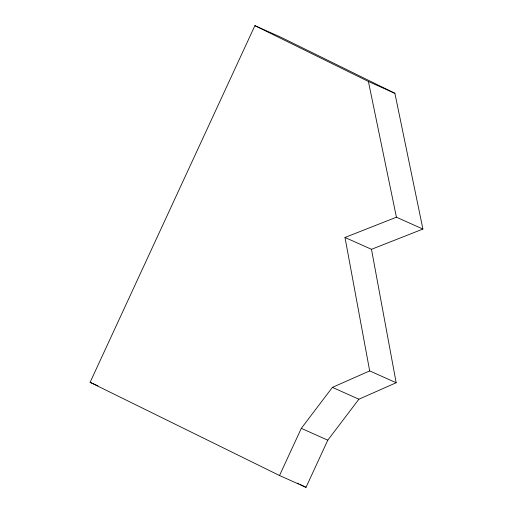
<?xml version="1.0" encoding="UTF-8"?>
<svg xmlns="http://www.w3.org/2000/svg" width="513" height="513" viewBox="0 0 513 513"><rect width="100%" height="100%" fill="white"/><g stroke="black" fill="none" stroke-linecap="round" stroke-linejoin="round"><path stroke-width="0.77" d="M396.171 382.743L358.895 399.217L327.794 440.18L306.005 487.35L279.514 475.513L90.089 382.339L254.903 25.65L281.393 37.487L394.895 93.315L422.911 229.054L371.483 249.305L344.993 237.468L369.681 370.905L396.171 382.743L371.483 249.305M279.514 475.513L301.304 428.342L332.405 387.373L369.681 370.905M344.993 237.468L396.421 217.211L422.911 229.054M254.903 25.65L368.405 81.477L394.895 93.315M332.405 387.373L358.895 399.217M301.304 428.342L327.794 440.18M90.089 382.339L97.964 385.859M297.393 483.118L298.829 483.823M300.259 484.529L306.005 487.35M368.405 81.477L396.421 217.211"/></g></svg>
